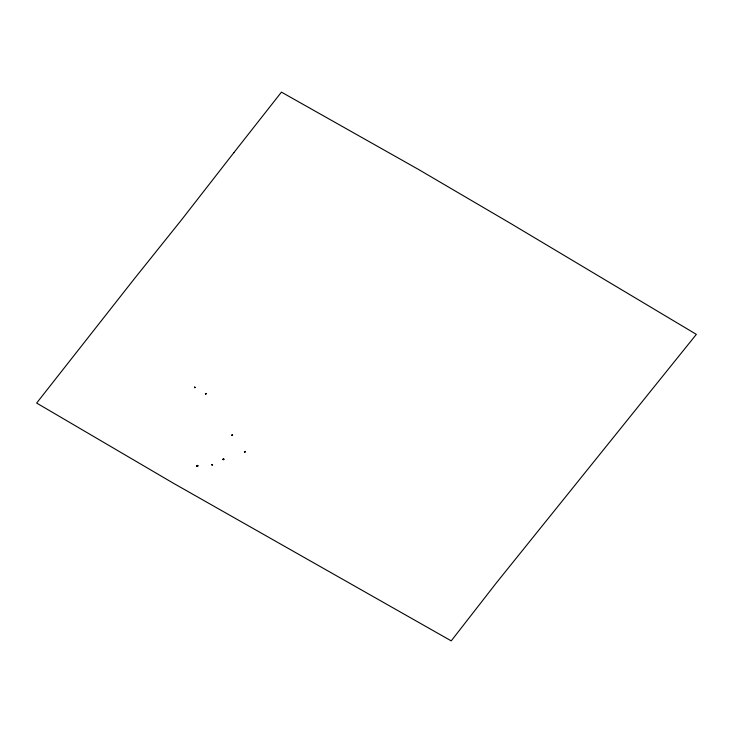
<?xml version="1.0" encoding="UTF-8"?>
<svg xmlns="http://www.w3.org/2000/svg" width="733" height="733" viewBox="0 0 733 733"><rect width="100%" height="100%" fill="white"/><g stroke="black" fill="none" stroke-linecap="round" stroke-linejoin="round"><path stroke-width="1.1" d="M197.287 466.426L197.443 465.345M212.387 464.74L211.819 464.63M223.455 458.867L223.428 459.765M194.712 387.656L194.786 387.125M244.914 451.546L244.721 452.096M197.937 465.482L196.774 466.454M205.515 393.951L206.074 393.456M232.049 435.338L232.553 434.88M212.414 464.585L211.874 464.749M223.849 459.014L223.043 459.618M194.529 387.565L195.005 387.226M244.483 452.124L245.225 451.409M223.986 459.289L222.887 459.353M205.423 393.768L206.211 393.749M231.967 435.164L232.682 435.145M211.855 464.933L212.643 464.914M196.609 465.959L198.011 465.886M194.474 387.391L195.18 387.445M244.419 451.849L245.308 451.739M223.812 459.628L223.061 459.005M205.387 393.465L205.946 393.951M231.94 434.889L232.443 435.329M196.884 465.501L197.773 466.289M194.575 387.226L195.015 387.711M244.602 451.61L245.097 452.023M212.13 464.841L212.158 464.603M232.251 434.871L232.251 435.402M205.726 393.438L205.735 394.033M233.9 152.611L181.747 219.579L134.13 279.035L36.65 403.058L173.547 483.322L451.226 640.871L496.461 582.762L696.35 334.367L510.773 223.538L418.067 169.195L281.435 92.129L233.9 152.611"/></g></svg>
